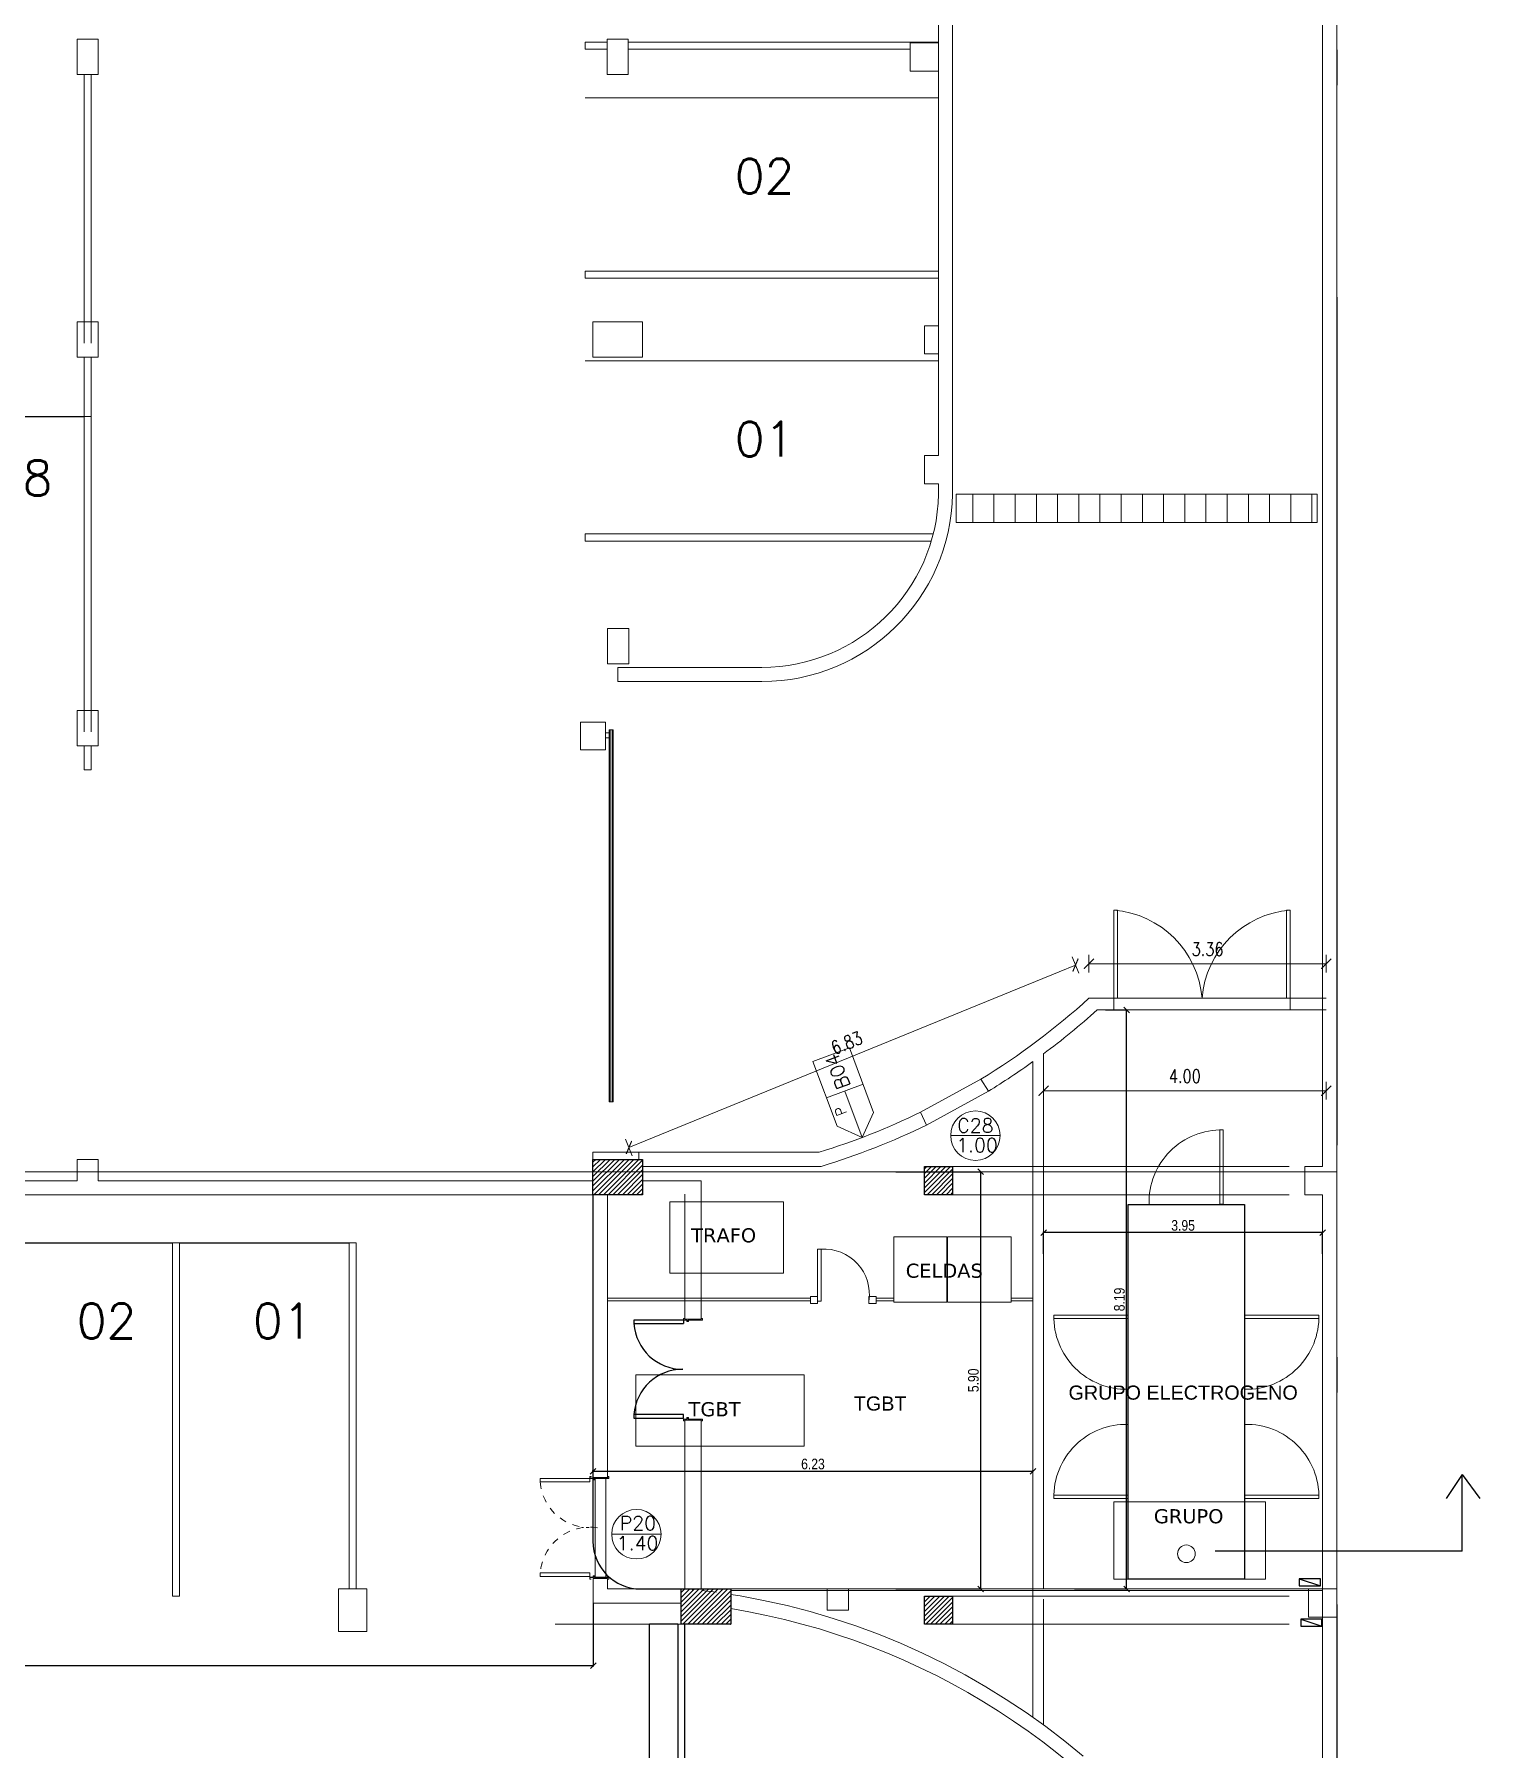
# Model space of a CAD drawing. Header units: millimetres. Extents: x 40 to 151, y 57 to 134.
# Drawn here: x 130.71 to 151.17, y 81.47 to 105.74 of the extents above; entities that cross this region are included whole.
import ezdxf

# ---------------------------------------------------------------- set-up
doc = ezdxf.new("R2010")
doc.units = ezdxf.units.MM
for name, pattern in [('ACAD_ISO10W100', [18.5, 12, -3, 0.5, -3]), ('Center', [30, 12, -6, 6, -6]), ('Dash 1_16_', [0.003174, 0.001587, -0.001587]), ('Hidden', [7.14375, 4.7625, -2.38125])]:
    doc.linetypes.add(name, pattern=pattern)
for name, color, linetype, lineweight in [('000', 7, 'Continuous', 9), ('A-----TEP', 7, 'Continuous', 9), ('A-DOORIDM', 7, 'Continuous', 9), ('A-DOORSYM', 7, 'Continuous', 9), ('A-FLOROTM', 7, 'Continuous', 9), ('A-FLORPAM', 7, 'Continuous', 9), ('A-GLAZIDM', 7, 'Continuous', 9), ('A-WALL', 7, 'Continuous', 9), ('A-WALLIDM', 7, 'Continuous', 18), ('ARQ-MUROS', 7, 'Continuous', 9), ('C-PKNGCTM', 7, 'Continuous', 9), ('DIMENSION', 1, 'Continuous', 25), ('I-SYSTFUM', 7, 'Continuous', 9), ('PPSA-COTAS-PARCIALES', 7, 'Continuous', 9), ('S-COLSPRM', 7, 'Continuous', 9), ('VP', 7, 'Continuous', 18)]:
    doc.layers.add(name, color=color, linetype=linetype, lineweight=lineweight)
for name, color, linetype in [('ARQ-H°A°', 7, 'Continuous'), ('C', 7, 'Continuous'), ('estructura', 7, 'Continuous'), ('Lineas Carpintería', 7, 'Continuous'), ('Lineas Muros mampostería', 7, 'Continuous'), ('Lineas Rotulo', 7, 'Continuous'), ('Lineas Solados', 7, 'Continuous'), ('Plano Generales interior', 7, 'Continuous'), ('Sectores', 3, 'Continuous')]:
    doc.layers.add(name, color=color, linetype=linetype)
doc.styles.add('ARIALNARROW', font='ARIALN.TTF')
doc.styles.add('COTAS', font='simplex.shx', dxfattribs={"width": 0.8})
doc.styles.add('MtXpl_Arial_Unicode_', font='ARIALUNI.ttf')
doc.styles.add('MtXpl_Verdana', font='verdana.ttf')
doc.styles.get("Standard").update_dxf_attribs({"font": 'txt.shx'})
doc.dimstyles.new('C', dxfattribs={"dimscale": 1.5, "dimtxt": 0.15, "dimasz": 0.08, "dimexe": 0.01, "dimexo": 0, "dimgap": 0.025, "dimtad": 1, "dimzin": 0, "dimdsep": 46, "dimtxsty": 'ARIALNARROW', "dimblk": 'OBLIQUE', "dimcen": 0, "dimclrd": 256, "dimclre": 256, "dimclrt": 256, "dimadec": 0, "dimazin": 0, "dimtfac": 1.666667, "dimtofl": 0, "dimtmove": 0, "dimatfit": 0, "dimldrblk": 'OBLIQUE', "dimfxl": 0.1, "dimtolj": 1, "dimtzin": 0, "dimarcsym": 0})

# ---------------------------------------------------------------- blocks, each defined once
blk = doc.blocks.new('COTA_N')
for p, q in [((-1, 0), (0, 0)), ((0, 0.5), (0, -0.5))]:
    blk.add_line(p, q)
at = {"const_width": 0.065}
blk.add_lwpolyline([(0.141421, 0.141421), (0.282843, 0.282843), (0, 0), (-0.141421, -0.141421), (-0.282843, -0.282843)], dxfattribs=at)
blk = doc.blocks.new('_Oblique')
at = {"layer": 'estructura', "color": 0, "lineweight": -2}
blk.add_line((-0.5, -0.5), (0.5, 0.5), dxfattribs=at)
blk = doc.blocks.new('*D19')
at = {"layer": 'Defpoints', "color": 0}
for p in [(138.617792, 85.401651), (144.843167, 85.401651), (144.843167, 85.401651)]:
    blk.add_point(p, dxfattribs=at)
at = {"layer": 'DIMENSION', "lineweight": -2}
for p, q in [((138.617792, 85.401651), (138.617792, 85.411651)), ((138.617792, 85.401651), (144.843167, 85.401651)), ((144.843167, 85.401651), (144.843167, 85.411651))]:
    blk.add_line(p, q, dxfattribs=at)
at = {"layer": 'DIMENSION', "lineweight": -2, "xscale": 0.08, "yscale": 0.08, "zscale": 0.08, "rotation": 180}
blk.add_blockref('_Oblique', (138.617792, 85.401651), dxfattribs=at)
at = {"layer": 'DIMENSION', "lineweight": -2, "xscale": 0.08, "yscale": 0.08, "zscale": 0.08}
blk.add_blockref('_Oblique', (144.843167, 85.401651), dxfattribs=at)
at = {"layer": 'DIMENSION', "insert": (141.73048, 85.503227), "char_height": 0.15, "attachment_point": 5, "style": 'ARIALNARROW'}
blk.add_mtext('\\A1;6.23', dxfattribs=at)
blk = doc.blocks.new('*D20')
at = {"layer": 'Defpoints', "color": 0}
for p in [(142.903157, 89.639999), (142.903157, 83.735162), (144.103157, 83.735162)]:
    blk.add_point(p, dxfattribs=at)
at = {"layer": 'DIMENSION', "lineweight": -2}
for p, q in [((142.903157, 89.639999), (144.113157, 89.639999)), ((144.103157, 89.639999), (144.103157, 83.735162)), ((142.903157, 83.735162), (144.113157, 83.735162))]:
    blk.add_line(p, q, dxfattribs=at)
at = {"layer": 'DIMENSION', "lineweight": -2, "xscale": 0.08, "yscale": 0.08, "zscale": 0.08}
for p, rotation in [((144.103157, 89.639999), 90), ((144.103157, 83.735162), 270)]:
    blk.add_blockref('_Oblique', p, dxfattribs=dict(at, rotation=rotation))
at = {"layer": 'DIMENSION', "insert": (144.001581, 86.687581), "char_height": 0.15, "attachment_point": 5, "rotation": 90, "style": 'ARIALNARROW'}
blk.add_mtext('\\A1;5.90', dxfattribs=at)
blk = doc.blocks.new('*D21')
at = {"layer": 'Defpoints', "color": 0}
for p in [(145.86921, 91.930034), (146.16921, 91.930034), (145.431872, 83.735162)]:
    blk.add_point(p, dxfattribs=at)
at = {"layer": 'DIMENSION', "lineweight": -2}
for p, q in [((145.86921, 91.930034), (146.17921, 91.930034)), ((146.16921, 83.735162), (146.16921, 91.930034)), ((145.431872, 83.735162), (146.17921, 83.735162))]:
    blk.add_line(p, q, dxfattribs=at)
at = {"layer": 'DIMENSION', "lineweight": -2, "xscale": 0.08, "yscale": 0.08, "zscale": 0.08}
for p, rotation in [((146.16921, 91.930034), 90), ((146.16921, 83.735162), 270)]:
    blk.add_blockref('_Oblique', p, dxfattribs=dict(at, rotation=rotation))
at = {"layer": 'DIMENSION', "insert": (146.067634, 87.832598), "char_height": 0.15, "attachment_point": 5, "rotation": 90, "style": 'ARIALNARROW'}
blk.add_mtext('\\A1;8.19', dxfattribs=at)
blk = doc.blocks.new('*D22')
at = {"layer": 'Defpoints', "color": 0}
for p in [(144.993167, 88.777845), (144.993167, 88.477845), (148.942794, 88.477845)]:
    blk.add_point(p, dxfattribs=at)
at = {"layer": 'DIMENSION', "lineweight": -2}
for p, q in [((144.993167, 88.477845), (144.993167, 88.787845)), ((148.942794, 88.777845), (144.993167, 88.777845)), ((148.942794, 88.477845), (148.942794, 88.787845))]:
    blk.add_line(p, q, dxfattribs=at)
at = {"layer": 'DIMENSION', "lineweight": -2, "xscale": 0.08, "yscale": 0.08, "zscale": 0.08, "rotation": 180}
blk.add_blockref('_Oblique', (144.993167, 88.777845), dxfattribs=at)
at = {"layer": 'DIMENSION', "lineweight": -2, "xscale": 0.08, "yscale": 0.08, "zscale": 0.08}
blk.add_blockref('_Oblique', (148.942794, 88.777845), dxfattribs=at)
at = {"layer": 'DIMENSION', "insert": (146.967981, 88.879422), "char_height": 0.15, "attachment_point": 5, "style": 'ARIALNARROW'}
blk.add_mtext('\\A1;3.95', dxfattribs=at)
blk = doc.blocks.new('*D48')
at = {"layer": 'Defpoints', "color": 0}
for p in [(138.622508, 83.535162), (119.312797, 82.650108), (138.622508, 82.650108)]:
    blk.add_point(p, dxfattribs=at)
at = {"layer": 'DIMENSION', "lineweight": -2}
for p, q in [((138.622508, 83.535162), (138.622508, 82.640108)), ((119.312797, 82.650108), (119.312797, 82.660108)), ((119.312797, 82.650108), (138.622508, 82.650108))]:
    blk.add_line(p, q, dxfattribs=at)
at = {"layer": 'DIMENSION', "lineweight": -2, "xscale": 0.08, "yscale": 0.08, "zscale": 0.08, "rotation": 180}
blk.add_blockref('_Oblique', (119.312797, 82.650108), dxfattribs=at)
at = {"layer": 'DIMENSION', "lineweight": -2, "xscale": 0.08, "yscale": 0.08, "zscale": 0.08}
blk.add_blockref('_Oblique', (138.622508, 82.650108), dxfattribs=at)
at = {"layer": 'DIMENSION', "insert": (128.967652, 82.751684), "char_height": 0.15, "attachment_point": 5, "style": 'ARIALNARROW'}
blk.add_mtext('\\A1;19.31', dxfattribs=at)

msp = doc.modelspace()

# ---------------------------------------------------------------- linework, layer by layer
at = {"color": 252, "linetype": 'ACAD_ISO10W100'}
msp.add_line((149.142794, 120.516251), (149.142794, 56.995026), dxfattribs=at)
at = {"color": 252}
for p, q in [((146.189211, 89.175709), (147.839211, 89.175709)), ((146.189211, 83.875709), (146.189211, 89.175709)), ((147.839211, 89.175709), (147.839211, 83.875709)), ((147.839211, 83.875709), (146.189211, 83.875709))]:
    msp.add_line(p, q, dxfattribs=at)
at = {"linetype": 'ACAD_ISO10W100'}
msp.add_lwpolyline([(76.817792, 128.225162), (97.902829, 128.225162), (97.902829, 128.99709), (96.36283, 128.99709), (96.36283, 133.41709), (99.552829, 133.41709), (99.552829, 128.23333), (101.117792, 128.225162), (118.869052, 128.225162), (118.867792, 128.64895), (118.867792, 134.297957), (124.008173, 134.297957), (124.008173, 133.297957), (131.423559, 133.297957), (131.423559, 131.597957), (125.603559, 131.597957), (125.603559, 128.225162), (143.706885, 128.225162), (143.706885, 120.516251), (149.142794, 120.516251), (149.142794, 56.995026), (46.612789, 56.995026)], dxfattribs=at)
at = {"layer": '000', "ltscale": 0.01}
msp.add_line((46.612789, 89.639999), (149.142794, 89.639999), dxfattribs=at)
at = {"layer": '000', "color": 252, "ltscale": 0.01}
msp.add_line((47.112789, 89.639999), (149.142794, 89.639999), dxfattribs=at)
at = {"layer": 'A-DOORIDM', "color": 252}
msp.add_line((138.882511, 84.510248), (139.582511, 84.510248), dxfattribs=at)
msp.add_circle((139.232511, 84.510248), 0.35, dxfattribs=at)
at = {"layer": 'A-DOORSYM', "color": 252}
for p, q in [((145.987943, 92.096615), (145.987943, 93.341615)), ((145.987943, 93.341615), (146.037943, 93.341615)), ((146.037943, 93.341615), (146.037943, 92.096615)), ((148.483528, 93.341615), (148.433528, 93.341615)), ((148.433528, 93.341615), (148.433528, 92.096615)), ((148.483528, 92.096615), (148.483528, 93.341615)), ((148.483528, 92.096615), (145.987943, 92.096615)), ((146.037943, 92.096615), (145.987943, 92.096615)), ((148.433528, 92.096615), (148.483528, 92.096615)), ((145.987943, 91.930034), (148.483528, 91.930034)), ((143.250537, 90.480873), (144.107788, 90.949885)), ((143.337941, 90.300983), (144.212149, 90.779272)), ((147.53568, 90.230484), (147.48568, 90.230484)), ((147.48568, 90.230484), (147.48568, 89.180484)), ((147.53568, 89.180484), (147.53568, 90.230484)), ((147.48568, 89.180484), (147.53568, 89.180484)), ((140.722508, 87.850041), (138.822508, 87.850041)), ((139.400481, 87.850041), (141.69645, 87.850041)), ((141.69645, 87.873722), (141.79645, 87.873722)), ((141.69645, 87.773722), (141.69645, 87.873722)), ((141.79645, 87.873722), (141.79645, 87.773722)), ((142.523533, 87.873722), (142.623533, 87.873722)), ((142.523533, 87.773722), (142.523533, 87.873722)), ((142.623533, 87.873722), (142.623533, 87.773722)), ((142.623533, 87.850041), (142.876578, 87.850041)), ((144.534193, 87.850041), (144.843167, 87.850041)), ((140.722508, 87.814097), (138.822508, 87.814097)), ((139.400481, 87.814097), (141.69645, 87.814097)), ((141.79645, 87.773722), (141.69645, 87.773722)), ((142.623533, 87.773722), (142.523533, 87.773722)), ((142.623533, 87.814097), (142.876578, 87.814097)), ((144.534193, 87.814097), (144.843167, 87.814097)), ((146.189211, 87.611746), (145.139211, 87.611746)), ((145.139211, 87.611746), (145.139211, 87.561746)), ((146.189211, 87.561746), (146.189211, 87.611746)), ((147.839211, 87.611746), (148.889211, 87.611746)), ((147.839211, 87.561746), (147.839211, 87.611746)), ((148.889211, 87.611746), (148.889211, 87.561746)), ((139.897797, 87.565162), (139.917797, 87.565162)), ((139.897797, 87.540162), (139.897797, 87.565162)), ((139.947797, 87.540162), (139.897797, 87.540162)), ((139.898797, 87.564162), (139.898797, 87.541162)), ((139.917797, 87.564162), (139.898797, 87.564162)), ((139.898797, 87.541162), (139.948797, 87.541162)), ((139.917797, 87.565162), (139.917797, 87.564162)), ((139.947797, 87.520162), (139.947797, 87.540162)), ((139.967797, 87.520162), (139.947797, 87.520162)), ((139.948797, 87.541162), (139.948797, 87.521162)), ((139.948797, 87.521162), (139.966797, 87.521162)), ((139.966797, 87.541162), (140.166797, 87.541162)), ((139.966797, 87.521162), (139.966797, 87.541162)), ((139.967797, 87.540162), (139.967797, 87.520162)), ((140.167797, 87.540162), (139.967797, 87.540162)), ((140.147797, 87.565162), (140.167797, 87.565162)), ((140.147797, 87.564162), (140.147797, 87.565162)), ((140.166797, 87.564162), (140.147797, 87.564162)), ((140.166797, 87.541162), (140.166797, 87.564162)), ((140.167797, 87.565162), (140.167797, 87.540162)), ((145.139211, 87.561746), (146.189211, 87.561746)), ((148.889211, 87.561746), (147.839211, 87.561746)), ((139.897797, 86.140162), (139.947797, 86.140162)), ((139.897797, 86.115162), (139.897797, 86.140162)), ((139.898797, 86.139162), (139.898797, 86.116162)), ((139.948797, 86.139162), (139.898797, 86.139162)), ((139.947797, 86.160162), (139.967797, 86.160162)), ((139.947797, 86.140162), (139.947797, 86.160162)), ((139.948797, 86.159162), (139.948797, 86.139162)), ((139.966797, 86.159162), (139.948797, 86.159162)), ((139.966797, 86.139162), (139.966797, 86.159162)), ((140.166797, 86.139162), (139.966797, 86.139162)), ((139.967797, 86.160162), (139.967797, 86.140162)), ((139.967797, 86.140162), (140.167797, 86.140162)), ((140.166797, 86.116162), (140.166797, 86.139162)), ((140.167797, 86.140162), (140.167797, 86.115162)), ((139.917797, 86.115162), (139.897797, 86.115162)), ((139.898797, 86.116162), (139.917797, 86.116162)), ((139.917797, 86.116162), (139.917797, 86.115162)), ((140.147797, 86.116162), (140.166797, 86.116162)), ((140.147797, 86.115162), (140.147797, 86.116162)), ((140.167797, 86.115162), (140.147797, 86.115162)), ((137.872508, 85.300162), (137.872508, 85.250162)), ((138.572508, 85.300162), (137.872508, 85.300162)), ((137.872508, 85.250162), (138.572508, 85.250162)), ((138.572508, 85.325162), (138.592508, 85.325162)), ((138.572508, 85.300162), (138.572508, 85.325162)), ((138.572508, 85.300162), (138.572508, 85.250162)), ((138.622508, 85.300162), (138.572508, 85.300162)), ((138.573508, 85.324162), (138.573508, 85.301162)), ((138.592508, 85.324162), (138.573508, 85.324162)), ((138.573508, 85.301162), (138.623508, 85.301162)), ((138.592508, 85.325162), (138.592508, 85.324162)), ((138.622508, 85.280162), (138.622508, 85.300162)), ((138.642508, 85.280162), (138.622508, 85.280162)), ((138.623508, 85.301162), (138.623508, 85.281162)), ((138.623508, 85.281162), (138.641508, 85.281162)), ((138.641508, 85.301162), (138.841508, 85.301162)), ((138.641508, 85.281162), (138.641508, 85.301162)), ((138.642508, 85.300162), (138.642508, 85.280162)), ((138.842508, 85.300162), (138.642508, 85.300162)), ((138.822508, 85.325162), (138.842508, 85.325162)), ((138.822508, 85.324162), (138.822508, 85.325162)), ((138.841508, 85.324162), (138.822508, 85.324162)), ((138.841508, 85.301162), (138.841508, 85.324162)), ((138.842508, 85.325162), (138.842508, 85.300162)), ((145.139211, 85.015034), (145.139211, 85.065034)), ((145.139211, 85.065034), (146.189211, 85.065034)), ((146.189211, 85.015034), (145.139211, 85.015034)), ((146.189211, 85.065034), (146.189211, 85.015034)), ((148.889211, 85.065034), (147.839211, 85.065034)), ((147.839211, 85.065034), (147.839211, 85.015034)), ((147.839211, 85.015034), (148.889211, 85.015034)), ((148.889211, 85.015034), (148.889211, 85.065034)), ((138.572508, 83.962049), (137.872508, 83.962049)), ((137.872508, 83.962049), (137.872508, 83.912049)), ((138.572508, 83.912049), (138.572508, 83.962049)), ((137.872508, 83.912049), (138.572508, 83.912049)), ((138.572508, 83.900162), (138.622508, 83.900162)), ((138.572508, 83.875162), (138.572508, 83.900162)), ((138.592508, 83.875162), (138.572508, 83.875162)), ((138.573508, 83.899162), (138.573508, 83.876162)), ((138.623508, 83.899162), (138.573508, 83.899162)), ((138.573508, 83.876162), (138.592508, 83.876162)), ((138.592508, 83.876162), (138.592508, 83.875162)), ((138.622508, 83.920162), (138.642508, 83.920162)), ((138.622508, 83.900162), (138.622508, 83.920162)), ((138.623508, 83.919162), (138.623508, 83.899162)), ((138.641508, 83.919162), (138.623508, 83.919162)), ((138.641508, 83.899162), (138.641508, 83.919162)), ((138.841508, 83.899162), (138.641508, 83.899162)), ((138.642508, 83.920162), (138.642508, 83.900162)), ((138.642508, 83.900162), (138.842508, 83.900162)), ((138.822508, 83.876162), (138.841508, 83.876162)), ((138.822508, 83.875162), (138.822508, 83.876162)), ((138.842508, 83.875162), (138.822508, 83.875162)), ((138.841508, 83.876162), (138.841508, 83.899162)), ((138.842508, 83.900162), (138.842508, 83.875162))]:
    msp.add_line(p, q, dxfattribs=at)
at = {"layer": 'A-DOORSYM', "color": 252, "linetype": 'Hidden'}
for p, q in [((143.706885, 89.715162), (148.992794, 89.715162)), ((143.706885, 89.315162), (148.992794, 89.315162)), ((145.987943, 84.970095), (148.133528, 84.970095)), ((145.987943, 83.875709), (145.987943, 84.970095)), ((148.133528, 84.970095), (148.133528, 83.875709)), ((148.133528, 83.875709), (145.987943, 83.875709)), ((143.706885, 83.635162), (148.992794, 83.635162)), ((143.706885, 83.235162), (148.992794, 83.235162))]:
    msp.add_line(p, q, dxfattribs=at)
at = {"layer": 'A-DOORSYM', "color": 252}
msp.add_circle((147.014211, 84.232687), 0.125, dxfattribs=at)
for centre, radius, start, end in [((145.879197, 91.98483), 1.361136, 4.710803, 85.417548), ((148.592274, 91.98483), 1.361136, 94.582452, 175.289197), ((147.51068, 89.205484), 1.025305, 88.602819, 181.397181), ((146.164211, 87.586746), 1.025305, 178.602819, 271.397181), ((147.864211, 87.586746), 1.025305, 268.602819, 1.397181), ((146.164211, 85.040034), 1.025305, 88.602819, 181.397181), ((147.864211, 85.040034), 1.025305, 358.602819, 91.397181)]:
    msp.add_arc(centre, radius, start, end, dxfattribs=at)
at = {"layer": 'A-DOORSYM', "color": 252, "linetype": 'Dash 1_16_'}
for centre, radius, start, end in [((138.562391, 85.295336), 0.691361, 183.746403, 270), ((138.572458, 83.909424), 0.701926, 80.98324, 175.700354)]:
    msp.add_arc(centre, radius, start, end, dxfattribs=at)
at = {"layer": 'A-FLOROTM', "color": 252}
for p, q in [((148.865013, 99.226152), (143.756885, 99.226152)), ((143.756885, 99.226152), (143.756885, 98.826152)), ((148.865013, 98.826152), (148.865013, 99.226152)), ((143.756885, 98.826152), (148.865013, 98.826152)), ((139.942797, 87.541162), (139.942797, 87.555162)), ((139.942797, 87.540162), (139.942797, 87.540264)), ((140.122797, 87.555162), (140.122797, 87.540941)), ((139.942797, 86.14006), (139.942797, 86.140162)), ((139.942797, 86.125162), (139.942797, 86.139162)), ((140.122797, 86.139384), (140.122797, 86.125162)), ((138.647508, 85.301162), (138.647508, 85.315162)), ((138.647508, 83.90006), (138.647508, 85.300264)), ((138.797508, 85.315162), (138.797508, 85.300941)), ((138.797508, 85.300162), (138.797508, 83.900162)), ((138.647508, 83.885162), (138.647508, 83.899162)), ((138.797508, 83.899384), (138.797508, 83.885162)), ((139.867797, 83.235162), (138.084072, 83.235162)), ((139.417797, 83.240748), (139.817797, 83.240748))]:
    msp.add_line(p, q, dxfattribs=at)
at = {"layer": 'A-FLORPAM', "color": 252, "linetype": 'Continuous'}
for p, q in [((143.992033, 98.826152), (143.992033, 99.226152)), ((144.292033, 98.826152), (144.292033, 99.226152)), ((144.592033, 98.826152), (144.592033, 99.226152)), ((144.892033, 98.826152), (144.892033, 99.226152)), ((145.192033, 98.826152), (145.192033, 99.226152)), ((145.492033, 98.826152), (145.492033, 99.226152)), ((145.792033, 98.826152), (145.792033, 99.226152)), ((146.092033, 98.826152), (146.092033, 99.226152)), ((146.392033, 98.826152), (146.392033, 99.226152)), ((146.692033, 98.826152), (146.692033, 99.226152)), ((146.992033, 98.826152), (146.992033, 99.226152)), ((147.292033, 98.826152), (147.292033, 99.226152)), ((147.592033, 98.826152), (147.592033, 99.226152)), ((147.892033, 98.826152), (147.892033, 99.226152)), ((148.192033, 98.826152), (148.192033, 99.226152)), ((148.492033, 98.826152), (148.492033, 99.226152)), ((148.792033, 98.826152), (148.792033, 99.226152))]:
    msp.add_line(p, q, dxfattribs=at)
at = {"layer": 'A-GLAZIDM', "color": 252}
msp.add_line((143.679209, 90.150847), (144.379209, 90.150847), dxfattribs=at)
msp.add_circle((144.029209, 90.150847), 0.35, dxfattribs=at)
at = {"layer": 'A-WALL', "color": 252, "lineweight": 18}
for p, q in [((131.617792, 105.665162), (131.317792, 105.665162)), ((131.317792, 105.665162), (131.317792, 105.165162)), ((131.617792, 105.165162), (131.617792, 105.665162)), ((131.317792, 105.165162), (131.617792, 105.165162)), ((131.617792, 101.665162), (131.317792, 101.665162)), ((131.317792, 101.665162), (131.317792, 101.165162)), ((131.617792, 101.165162), (131.617792, 101.665162)), ((131.317792, 101.165162), (131.617792, 101.165162)), ((141.009304, 96.777101), (138.967792, 96.777101)), ((138.967792, 96.777101), (138.967792, 96.577101)), ((138.967792, 96.577101), (141.009304, 96.577101)), ((131.617792, 96.165162), (131.317792, 96.165162)), ((131.317792, 96.165162), (131.317792, 95.665162)), ((131.617792, 95.665162), (131.617792, 96.165162)), ((131.317792, 95.665162), (131.617792, 95.665162)), ((131.617792, 89.815162), (131.317792, 89.815162)), ((131.317792, 89.815162), (131.317792, 89.510162)), ((131.617792, 89.510162), (131.617792, 89.815162)), ((143.706885, 89.715162), (143.306885, 89.715162)), ((143.306885, 89.715162), (143.306885, 89.315162)), ((143.706885, 89.315162), (143.706885, 89.715162)), ((148.942794, 89.715162), (148.692794, 89.715162)), ((148.692794, 89.715162), (148.692794, 89.315162)), ((131.317792, 89.510162), (126.817792, 89.510162)), ((131.317792, 89.315162), (126.817792, 89.315162)), ((131.317792, 89.315162), (126.817792, 89.315162)), ((131.317792, 89.315162), (131.617792, 89.315162)), ((138.617792, 89.510162), (131.617792, 89.510162)), ((138.617792, 89.315162), (131.617792, 89.315162)), ((138.617792, 89.315162), (131.617792, 89.315162)), ((138.622508, 89.315162), (138.622508, 85.315162)), ((138.822508, 85.315162), (138.822508, 89.320162)), ((140.147797, 89.510162), (139.317792, 89.510162)), ((139.917797, 89.320162), (139.917797, 87.555162)), ((140.147797, 87.555162), (140.147797, 89.510162)), ((143.306885, 89.315162), (143.706885, 89.315162)), ((148.692794, 89.315162), (148.942794, 89.315162)), ((139.917797, 87.555162), (140.147797, 87.555162)), ((139.917797, 86.125162), (139.917797, 83.735162)), ((140.147797, 86.125162), (139.917797, 86.125162)), ((140.147797, 83.735162), (140.147797, 86.125162)), ((138.622508, 85.315162), (138.822508, 85.315162)), ((138.622508, 83.885162), (138.622508, 83.535162)), ((138.822508, 83.885162), (138.622508, 83.885162)), ((138.822508, 83.735162), (138.822508, 83.885162)), ((139.867797, 83.735162), (138.822508, 83.735162)), ((140.028178, 83.730185), (140.02661, 83.715162)), ((148.942794, 83.735162), (140.147797, 83.735162)), ((140.364705, 83.689379), (140.152069, 83.715162)), ((140.567797, 83.715162), (148.942794, 83.715162)), ((148.942794, 83.715162), (148.942794, 83.735162)), ((139.867797, 83.535162), (138.622508, 83.535162))]:
    msp.add_line(p, q, dxfattribs=at)
at = {"layer": 'A-WALL', "color": 252}
for p, q in [((139.917797, 87.540775), (139.917797, 87.555162)), ((140.147797, 87.555162), (140.147797, 87.541067)), ((139.917797, 86.125162), (139.917797, 86.13955)), ((140.147797, 86.139258), (140.147797, 86.125162))]:
    msp.add_line(p, q, dxfattribs=at)
at = {"layer": 'A-WALL', "color": 252, "lineweight": 18}
for centre, radius, start, end in [((141.009328, 99.275103), 2.498001, 269.99944, 358.918736), ((141.009329, 99.275101), 2.698, 269.999471, 358.960436)]:
    msp.add_arc(centre, radius, start, end, dxfattribs=at)
at = {"layer": 'A-WALLIDM', "color": 252}
for p, q in [((141.730508, 91.1987), (142.245417, 91.392007)), ((142.588099, 90.479213), (142.245417, 91.392007)), ((142.073189, 90.285905), (141.730508, 91.1987)), ((141.923815, 90.68379), (142.438725, 90.877098)), ((142.427298, 90.125104), (142.18127, 90.780444)), ((142.427298, 90.125104), (142.073189, 90.285905)), ((142.427298, 90.125104), (142.588099, 90.479213))]:
    msp.add_line(p, q, dxfattribs=at)
at = {"layer": 'ARQ-H°A°', "color": 252, "linetype": 'Continuous'}
for p, q in [((138.617792, 89.774709), (138.658245, 89.815162)), ((138.617792, 89.707357), (138.725597, 89.815162)), ((138.617792, 89.640005), (138.792949, 89.815162)), ((138.617792, 89.572653), (138.860301, 89.815162)), ((138.617792, 89.505301), (138.927653, 89.815162)), ((138.617792, 89.437949), (138.995005, 89.815162)), ((138.617792, 89.370597), (139.062357, 89.815162)), ((138.629709, 89.315162), (139.129709, 89.815162)), ((138.697061, 89.315162), (139.197061, 89.815162)), ((138.764413, 89.315162), (139.264413, 89.815162)), ((138.831765, 89.315162), (139.317792, 89.80119)), ((138.899117, 89.315162), (139.317792, 89.733838)), ((138.966468, 89.315162), (139.317792, 89.666486)), ((139.03382, 89.315162), (139.317792, 89.599134)), ((139.101172, 89.315162), (139.317792, 89.531782)), ((143.306885, 89.681816), (143.340232, 89.715162)), ((143.306885, 89.614464), (143.407584, 89.715162)), ((143.306885, 89.547112), (143.474936, 89.715162)), ((143.306885, 89.47976), (143.542288, 89.715162)), ((143.306885, 89.412408), (143.60964, 89.715162)), ((143.306885, 89.345056), (143.676991, 89.715162)), ((143.344343, 89.315162), (143.706885, 89.677704)), ((143.411695, 89.315162), (143.706885, 89.610352)), ((143.479047, 89.315162), (143.706885, 89.543)), ((139.168524, 89.315162), (139.317792, 89.46443)), ((139.235876, 89.315162), (139.317792, 89.397078)), ((139.303228, 89.315162), (139.317792, 89.329726)), ((143.546399, 89.315162), (143.706885, 89.475648)), ((143.613751, 89.315162), (143.706885, 89.408296)), ((143.681103, 89.315162), (143.706885, 89.340944)), ((139.867797, 83.683355), (139.919605, 83.735162)), ((139.867797, 83.616003), (139.986957, 83.735162)), ((139.867797, 83.548651), (140.054309, 83.735162)), ((139.867797, 83.481299), (140.121661, 83.735162)), ((139.867797, 83.413947), (140.189012, 83.735162)), ((139.867797, 83.346595), (140.256364, 83.735162)), ((139.867797, 83.279243), (140.323716, 83.735162)), ((139.891068, 83.235162), (140.391068, 83.735162)), ((139.95842, 83.235162), (140.45842, 83.735162)), ((140.025772, 83.235162), (140.525772, 83.735162)), ((140.093124, 83.235162), (140.567797, 83.709835)), ((140.160476, 83.235162), (140.567797, 83.642483)), ((140.227828, 83.235162), (140.567797, 83.575132)), ((140.29518, 83.235162), (140.567797, 83.50778)), ((143.306885, 83.620143), (143.321905, 83.635162)), ((143.306885, 83.552791), (143.389257, 83.635162)), ((143.306885, 83.485439), (143.456609, 83.635162)), ((143.306885, 83.418087), (143.52396, 83.635162)), ((143.306885, 83.350735), (143.591312, 83.635162)), ((143.306885, 83.283383), (143.658664, 83.635162)), ((143.326016, 83.235162), (143.706885, 83.616031)), ((143.393368, 83.235162), (143.706885, 83.548679)), ((143.46072, 83.235162), (143.706885, 83.481327)), ((140.362532, 83.235162), (140.567797, 83.440428)), ((140.429884, 83.235162), (140.567797, 83.373076)), ((140.497236, 83.235162), (140.567797, 83.305724)), ((140.564587, 83.235162), (140.567797, 83.238372)), ((143.528072, 83.235162), (143.706885, 83.413975)), ((143.595424, 83.235162), (143.706885, 83.346623)), ((143.662776, 83.235162), (143.706885, 83.279272))]:
    msp.add_line(p, q, dxfattribs=at)
at = {"layer": 'ARQ-MUROS', "color": 252}
for p, q in [((145.987943, 92.096615), (145.636433, 92.096615)), ((145.987943, 91.930034), (145.987943, 92.096615)), ((148.483528, 92.096615), (148.992794, 92.096615)), ((148.483528, 91.930034), (148.483528, 92.096615)), ((145.987943, 91.930034), (145.750477, 91.930034)), ((148.483528, 91.930034), (148.992794, 91.930034)), ((144.993167, 86.41315), (144.993167, 91.307544)), ((144.843167, 86.41315), (144.843167, 91.197847)), ((144.212149, 90.779272), (144.107788, 90.949885)), ((143.337941, 90.300983), (143.250537, 90.480873)), ((141.817687, 89.915162), (139.267792, 89.915162)), ((139.267792, 89.915162), (139.267792, 89.815162)), ((139.317792, 89.715162), (141.84774, 89.715162)), ((144.843167, 81.919595), (144.843167, 86.41315)), ((144.993167, 83.740861), (144.993167, 86.41315)), ((144.993167, 83.590845), (144.993167, 81.8115))]:
    msp.add_line(p, q, dxfattribs=at)
for radius, start, end in [(10.110918, 301.453303, 312.298335), (10.310918, 306.694645, 312.144102), (10.310918, 301.453303, 305.662002), (10.110918, 287.175863, 295.913821), (10.310918, 287.007221, 295.913821)]:
    msp.add_arc((138.831876, 99.575162), radius, start, end, dxfattribs=at)
at = {"layer": 'C', "color": 252}
for p, q in [((138.617792, 89.315162), (138.617792, 89.815162)), ((138.617792, 89.815162), (139.317792, 89.815162)), ((139.317792, 89.815162), (139.317792, 89.315162)), ((143.306885, 89.315162), (143.306885, 89.715162)), ((143.306885, 89.715162), (143.706885, 89.715162)), ((143.706885, 89.715162), (143.706885, 89.315162)), ((139.317792, 89.315162), (138.617792, 89.315162)), ((143.706885, 89.315162), (143.306885, 89.315162)), ((139.867797, 83.235162), (139.867797, 83.735162)), ((139.867797, 83.735162), (140.567797, 83.735162)), ((140.567797, 83.735162), (140.567797, 83.235162)), ((143.306885, 83.235162), (143.306885, 83.635162)), ((143.306885, 83.635162), (143.706885, 83.635162)), ((143.706885, 83.635162), (143.706885, 83.235162)), ((140.567797, 83.235162), (139.867797, 83.235162)), ((143.706885, 83.235162), (143.306885, 83.235162))]:
    msp.add_line(p, q, dxfattribs=at)
at = {"layer": 'C-PKNGCTM', "color": 252}
for p, q in [((138.506885, 105.524362), (138.506885, 105.625962)), ((138.817792, 105.625962), (138.506885, 105.625962)), ((143.506885, 105.625962), (139.117792, 105.625962)), ((138.817792, 105.524362), (138.506885, 105.524362)), ((143.106885, 105.524362), (139.117792, 105.524362)), ((131.416992, 105.165162), (131.416992, 101.365162)), ((131.518592, 105.165162), (131.518592, 101.365162)), ((138.506885, 102.284362), (138.506885, 102.385962)), ((143.506885, 102.385962), (138.506885, 102.385962)), ((143.506885, 102.284362), (138.506885, 102.284362)), ((131.416992, 101.165162), (131.416992, 100.325162)), ((131.518592, 101.165162), (131.518592, 100.325162)), ((131.518592, 100.325162), (131.416992, 100.325162)), ((131.416992, 100.325162), (131.518592, 100.325162)), ((131.416992, 100.325162), (131.416992, 95.865162)), ((131.518592, 100.325162), (131.518592, 95.865162)), ((138.506885, 98.564362), (138.506885, 98.665962)), ((143.430821, 98.665962), (138.506885, 98.665962)), ((143.403166, 98.564362), (138.506885, 98.564362)), ((131.416992, 95.665162), (131.416992, 95.325162)), ((131.518592, 95.665162), (131.518592, 95.325162)), ((131.518592, 95.325162), (131.416992, 95.325162)), ((132.666997, 88.635162), (132.768597, 88.635162)), ((132.666997, 88.635162), (132.666997, 83.635162)), ((132.768597, 88.635162), (132.768597, 83.635162)), ((135.166997, 88.635162), (135.268597, 88.635162)), ((135.166997, 88.635162), (135.166997, 83.735162)), ((135.268597, 88.635162), (135.268597, 83.735162)), ((132.768597, 83.635162), (132.666997, 83.635162))]:
    msp.add_line(p, q, dxfattribs=at)
at = {"layer": 'C-PKNGCTM', "color": 252, "linetype": 'Center'}
for p, q in [((143.506885, 104.835162), (138.506885, 104.835162)), ((143.506885, 101.115162), (138.506885, 101.115162))]:
    msp.add_line(p, q, dxfattribs=at)
at = {"layer": 'C-PKNGCTM', "color": 252, "lineweight": 25}
for p, q in [((129.018592, 100.325162), (131.416992, 100.325162)), ((129.018592, 100.325162), (131.416992, 100.325162)), ((130.268597, 88.635162), (132.666997, 88.635162)), ((132.768597, 88.635162), (135.166997, 88.635162))]:
    msp.add_line(p, q, dxfattribs=at)
at = {"layer": 'I-SYSTFUM', "color": 252}
for p, q in [((138.442797, 95.704119), (138.442797, 96.000162)), ((138.442797, 96.000162), (138.792797, 96.000162)), ((138.792797, 96.000162), (138.792797, 95.704119)), ((138.847797, 95.850162), (138.792797, 95.850162)), ((138.847797, 95.895162), (138.862797, 95.895162)), ((138.847797, 95.815162), (138.847797, 95.895162)), ((138.862797, 95.895162), (138.887797, 95.895162)), ((138.862797, 90.630162), (138.862797, 95.895162)), ((138.887797, 95.895162), (138.902797, 95.895162)), ((138.887797, 90.630162), (138.887797, 95.895162)), ((138.902797, 95.895162), (138.902797, 90.630162)), ((138.442797, 95.610162), (138.442797, 95.704119)), ((138.792797, 95.610162), (138.442797, 95.610162)), ((138.792797, 95.780162), (138.847797, 95.780162)), ((138.792797, 95.704119), (138.792797, 95.610162)), ((138.847797, 90.630162), (138.847797, 95.815162)), ((138.862797, 90.630162), (138.847797, 90.630162)), ((138.887797, 90.630162), (138.862797, 90.630162)), ((138.902797, 90.630162), (138.887797, 90.630162))]:
    msp.add_line(p, q, dxfattribs=at)
at = {"layer": 'Lineas Carpintería', "color": 252}
for p, q in [((139.197797, 87.540162), (139.197797, 87.490162)), ((139.897797, 87.540162), (139.197797, 87.540162)), ((139.197797, 87.490162), (139.897797, 87.490162)), ((139.897797, 87.540162), (139.897797, 87.490162)), ((139.897797, 86.202049), (139.197797, 86.202049)), ((139.197797, 86.202049), (139.197797, 86.152049)), ((139.197797, 86.152049), (139.897797, 86.152049)), ((139.897797, 86.152049), (139.897797, 86.202049))]:
    msp.add_line(p, q, dxfattribs=at)
for centre, radius, start, end in [((139.88768, 87.535336), 0.691361, 183.746403, 270), ((139.883134, 86.157187), 0.686804, 89.620725, 176.254771)]:
    msp.add_arc(centre, radius, start, end, dxfattribs=at)
at = {"layer": 'Lineas Muros mampostería', "color": 252, "lineweight": 18}
for p, q in [((149.142794, 83.635162), (149.142794, 120.516251)), ((148.942794, 113.315162), (148.942794, 97.554181)), ((143.506885, 109.256528), (143.506885, 105.615162)), ((143.706885, 99.226152), (143.706885, 108.897877)), ((139.117792, 105.665162), (138.817792, 105.665162)), ((138.817792, 105.665162), (138.817792, 105.165162)), ((139.117792, 105.165162), (139.117792, 105.665162)), ((143.506885, 105.615162), (143.106885, 105.615162)), ((143.106885, 105.615162), (143.106885, 105.215162)), ((143.506885, 105.215162), (143.506885, 105.615162)), ((138.817792, 105.165162), (139.117792, 105.165162)), ((143.106885, 105.215162), (143.506885, 105.215162)), ((143.506885, 105.215162), (143.506885, 101.612254)), ((139.317792, 101.665162), (138.617792, 101.665162)), ((138.617792, 101.665162), (138.617792, 101.165162)), ((139.317792, 101.165162), (139.317792, 101.665162)), ((143.506885, 101.612254), (143.306885, 101.612254)), ((143.306885, 101.612254), (143.306885, 101.212254)), ((143.506885, 101.212254), (143.506885, 101.612254)), ((143.306885, 101.212254), (143.506885, 101.212254)), ((143.506885, 101.212254), (143.506885, 99.775743)), ((138.617792, 101.165162), (139.317792, 101.165162)), ((143.506885, 99.775743), (143.306885, 99.775743)), ((143.306885, 99.775743), (143.306885, 99.375743)), ((143.306885, 99.375743), (143.506885, 99.375743)), ((143.506885, 99.375743), (143.506885, 99.227964)), ((148.942794, 97.554181), (148.942794, 89.715162)), ((138.617792, 89.815162), (138.617792, 89.915162)), ((138.617792, 89.915162), (139.267792, 89.915162)), ((138.617792, 89.815162), (138.617792, 89.315162)), ((141.817687, 89.915162), (139.267792, 89.915162)), ((139.317792, 89.715162), (141.84774, 89.715162)), ((139.317792, 89.515162), (139.317792, 89.715162)), ((148.942794, 89.315162), (148.942794, 83.635162)), ((135.417797, 83.735162), (135.017797, 83.735162)), ((135.017797, 83.735162), (135.017797, 83.135162)), ((135.417797, 83.135162), (135.417797, 83.735162)), ((140.699684, 83.637381), (140.567797, 83.657854)), ((141.032744, 83.574248), (140.699684, 83.637381)), ((141.363514, 83.500051), (141.032744, 83.574248)), ((141.691628, 83.414872), (141.363514, 83.500051)), ((148.942794, 83.635162), (148.942794, 75.928812)), ((149.142794, 75.395162), (149.142794, 83.635162)), ((142.016721, 83.318805), (141.691628, 83.414872)), ((142.338431, 83.211957), (142.016721, 83.318805)), ((135.017797, 83.135162), (135.417797, 83.135162)), ((142.656401, 83.094448), (142.338431, 83.211957)), ((142.970279, 82.966406), (142.656401, 83.094448)), ((143.279715, 82.827976), (142.970279, 82.966406)), ((143.584366, 82.67931), (143.279715, 82.827976)), ((143.883893, 82.520574), (143.584366, 82.67931)), ((144.177964, 82.351944), (143.883893, 82.520574)), ((144.466251, 82.173607), (144.177964, 82.351944)), ((144.748435, 81.985762), (144.466251, 82.173607)), ((145.024203, 81.788617), (144.748435, 81.985762)), ((145.293247, 81.582391), (145.024203, 81.788617)), ((145.555269, 81.367312), (145.293247, 81.582391))]:
    msp.add_line(p, q, dxfattribs=at)
msp.add_arc((138.972367, 73.614736), 9.9704, 33.827876, 80.792138, dxfattribs=at)
at = {"layer": 'Lineas Rotulo', "color": 252}
for p, q in [((150.915386, 85.357194), (150.690889, 85.015558)), ((150.915386, 84.269427), (150.915386, 85.357194)), ((150.915386, 85.357194), (151.165196, 85.015558)), ((150.915386, 84.269427), (147.419731, 84.269427))]:
    msp.add_line(p, q, dxfattribs=at)
at = {"layer": 'Lineas Solados', "color": 252}
for p, q in [((138.617792, 89.315162), (138.617792, 84.410168)), ((139.292797, 83.735162), (139.867797, 83.735162)), ((139.417797, 83.240748), (139.817797, 83.240748)), ((139.417797, 76.515162), (139.417797, 83.240748)), ((139.817797, 83.240748), (139.817797, 76.515162)), ((139.917797, 76.693261), (139.917797, 83.235162))]:
    msp.add_line(p, q, dxfattribs=at)
msp.add_arc((139.292797, 84.410168), 0.675005, 180, 270, dxfattribs=at)
at = {"layer": 'Plano Generales interior', "color": 252}
for p, q in [((148.611625, 83.880451), (148.611625, 83.780451)), ((148.911625, 83.880451), (148.611625, 83.880451)), ((148.611625, 83.880451), (148.911625, 83.780451)), ((148.611625, 83.780451), (148.911625, 83.780451)), ((148.911625, 83.780451), (148.911625, 83.880451)), ((148.632247, 83.307544), (148.632247, 83.207544)), ((148.932247, 83.307544), (148.632247, 83.307544)), ((148.632247, 83.307544), (148.932247, 83.207544)), ((148.932247, 83.207544), (148.932247, 83.307544)), ((148.632247, 83.207544), (148.932247, 83.207544))]:
    msp.add_line(p, q, dxfattribs=at)
at = {"layer": 'PPSA-COTAS-PARCIALES', "color": 252}
for p, q in [((139.358187, 90.077311), (145.213967, 92.469664)), ((145.886433, 92.583163), (148.742794, 92.583163)), ((145.243167, 90.785519), (148.742794, 90.785519))]:
    msp.add_line(p, q, dxfattribs=at)
at = {"layer": 'S-COLSPRM', "color": 252}
for p, q in [((139.123276, 97.327101), (138.823276, 97.327101)), ((138.823276, 97.327101), (138.823276, 96.827101)), ((139.123276, 96.827101), (139.123276, 97.327101)), ((138.823276, 96.827101), (139.123276, 96.827101)), ((138.617792, 89.315162), (139.317792, 89.315162)), ((139.917797, 83.735162), (139.867797, 83.735162)), ((139.867797, 83.735162), (139.867797, 83.235162)), ((140.567797, 83.735162), (140.147797, 83.735162)), ((140.567797, 83.235162), (140.567797, 83.735162)), ((141.932794, 83.735162), (141.932794, 83.435162)), ((142.232794, 83.735162), (141.932794, 83.735162)), ((142.232794, 83.435162), (142.232794, 83.735162)), ((149.142794, 83.735162), (148.742794, 83.735162)), ((148.742794, 83.735162), (148.742794, 83.335162)), ((149.142794, 83.335162), (149.142794, 83.735162)), ((139.867797, 83.235162), (140.567797, 83.235162)), ((141.932794, 83.435162), (142.232794, 83.435162)), ((148.742794, 83.335162), (149.142794, 83.335162))]:
    msp.add_line(p, q, dxfattribs=at)
at = {"layer": 'VP', "color": 252}
for p, q in [((141.31289, 89.211892), (139.703962, 89.211892)), ((139.703962, 89.211892), (139.703962, 88.203082)), ((141.31289, 88.203082), (141.31289, 89.211892)), ((143.626578, 88.719988), (142.876578, 88.719988)), ((142.876578, 88.719988), (142.876578, 87.795804)), ((143.626578, 87.795804), (143.626578, 88.719988)), ((144.534193, 88.719988), (143.633028, 88.719988)), ((143.633028, 88.719988), (143.633028, 87.795804)), ((144.534193, 87.795804), (144.534193, 88.719988)), ((141.796567, 87.808584), (141.796567, 88.545144)), ((141.796567, 88.545144), (141.846567, 88.545144)), ((141.846567, 88.545144), (141.846567, 87.808584)), ((139.703962, 88.203082), (141.31289, 88.203082)), ((141.846567, 87.808584), (141.796567, 87.808584)), ((142.876578, 87.795804), (143.626578, 87.795804)), ((143.633028, 87.795804), (144.534193, 87.795804)), ((141.606013, 86.763474), (139.224958, 86.763474)), ((139.224958, 86.763474), (139.224958, 85.756045)), ((141.606013, 85.756045), (141.606013, 86.763474)), ((139.224958, 85.756045), (141.606013, 85.756045))]:
    msp.add_line(p, q, dxfattribs=at)
msp.add_arc((141.885729, 87.902772), 0.643565, 351.584281, 93.488672, dxfattribs=at)

# ---------------------------------------------------------------- block references
at = {"layer": 'PPSA-COTAS-PARCIALES', "color": 252, "xscale": 0.25, "yscale": 0.25, "zscale": 0.25}
for p, rotation in [((145.445398, 92.564214), 22.222251), ((145.636433, 92.583163), 180), ((144.993167, 90.785519), 180), ((139.126757, 89.982761), 202.222251)]:
    msp.add_blockref('COTA_N', p, dxfattribs=dict(at, rotation=rotation))
for p in [(148.992794, 92.583163), (148.992794, 90.785519)]:
    msp.add_blockref('COTA_N', p, dxfattribs=at)

# ---------------------------------------------------------------- texts
at = {"color": 252, "style": 'MtXpl_Verdana'}
for s, p in [('TRAFO', (140.007227, 88.640282)), ('CELDAS', (143.043199, 88.139248)), ('TGBT', (139.970098, 86.178905)), ('GRUPO', (146.553697, 84.664785))]:
    msp.add_text(s, height=0.2, dxfattribs=at).set_placement(p)
at = {"layer": 'A-----TEP', "color": 252}
for s, p in [('02', (140.624222, 103.481894)), ('01', (140.624222, 99.761894)), ('108', (129.704912, 99.211254)), ('02', (131.312697, 87.282007)), ('01', (133.806282, 87.282007))]:
    msp.add_text(s, height=0.491766, dxfattribs=at).set_placement(p)
at = {"layer": 'A-DOORIDM', "color": 252}
for s, p in [('P20', (138.996826, 84.567157)), ('1.40', (138.953896, 84.28488))]:
    msp.add_text(s, height=0.196707, dxfattribs=at).set_placement(p)
at = {"layer": 'A-GLAZIDM', "color": 252}
for s, p in [('C28', (143.771872, 90.195531)), ('1.00', (143.75674, 89.917694))]:
    msp.add_text(s, height=0.196707, dxfattribs=at).set_placement(p)
at = {"layer": 'A-WALLIDM', "color": 252}
for s, height, p in [('B04', 0.196707, (142.262218, 90.85357)), ('P', 0.14753, (142.215214, 90.462225))]:
    msp.add_text(s, height=height, rotation=110.577159, dxfattribs=at).set_placement(p)
at = {"layer": 'PPSA-COTAS-PARCIALES', "color": 252, "char_height": 0.1875, "attachment_point": 5, "style": 'COTAS'}
for s, insert in [('\\A1;3.36', (147.314614, 92.789413)), ('\\A1;4.00', (146.992981, 90.991769))]:
    msp.add_mtext(s, dxfattribs=dict(at, insert=insert))
at = {"layer": 'PPSA-COTAS-PARCIALES', "color": 252, "insert": (142.208073, 91.464418), "char_height": 0.1875, "attachment_point": 5, "rotation": 22.2222511, "style": 'COTAS'}
msp.add_mtext('\\A1;6.83', dxfattribs=at)
at = {"layer": 'Sectores', "style": 'MtXpl_Arial_Unicode_'}
for s, p in [('GRUPO ELECTROGENO', (145.346835, 86.414246)), ('TGBT', (142.309085, 86.259759))]:
    msp.add_text(s, height=0.2, dxfattribs=at).set_placement(p)

# ---------------------------------------------------------------- dimensions: what is measured, and where the dimension line sits
at = {"layer": 'DIMENSION'}
for base, p1, p2, picture, middle in [((146.16921, 91.930034), (145.431872, 83.735162), (145.86921, 91.930034), '*D21', (146.067634, 87.832598)), ((144.103157, 83.735162), (142.903157, 89.639999), (142.903157, 83.735162), '*D20', (144.001581, 86.687581))]:
    dim = msp.add_linear_dim(base=base, p1=p1, p2=p2, angle=90, dimstyle='C', override={"dimscale": 1, "dimlfac": 1, "dimtxsty": 'ARIALNARROW', "dimtolj": 1}, dxfattribs=at)
    dim.commit()
    dim.dimension.update_dxf_attribs({"geometry": picture, "text_midpoint": middle})
for base, p1, p2, picture, middle in [((144.993167, 88.777845), (148.942794, 88.477845), (144.993167, 88.477845), '*D22', (146.967981, 88.879422)), ((144.843167, 85.401651), (138.617792, 85.401651), (144.843167, 85.401651), '*D19', (141.73048, 85.503227)), ((138.622508, 82.650108), (119.312797, 82.650108), (138.622508, 83.535162), '*D48', (128.967652, 82.751684))]:
    dim = msp.add_linear_dim(base=base, p1=p1, p2=p2, dimstyle='C', override={"dimscale": 1, "dimlfac": 1, "dimtxsty": 'ARIALNARROW', "dimtolj": 1}, dxfattribs=at)
    dim.commit()
    dim.dimension.update_dxf_attribs({"geometry": picture, "text_midpoint": middle})

doc.saveas('drawing.dxf')
